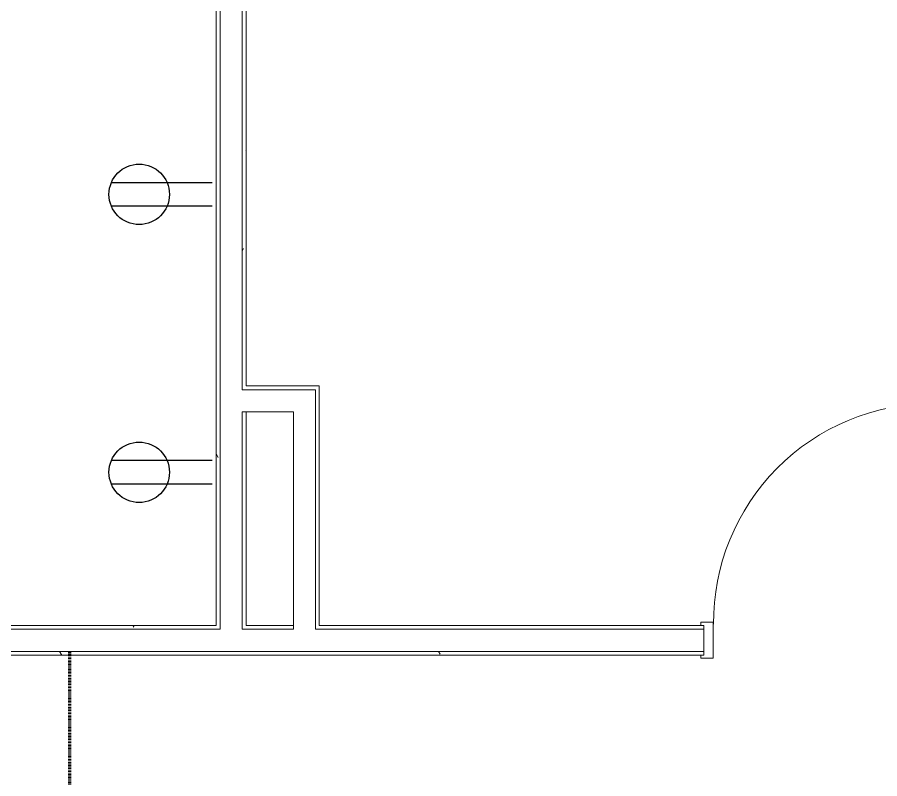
# Model space of a CAD drawing. Header units: inches. Extents: x 25273 to 28081, y 11840 to 13753.
# Drawn here: x 25674.8 to 25816, y 12383.7 to 12508.3 of the extents above; entities that cross this region are included whole.
import ezdxf

# ---------------------------------------------------------------- set-up
doc = ezdxf.new("R2010")
doc.units = ezdxf.units.IN
doc.header["$MEASUREMENT"] = 0
doc.linetypes.add('X1$0$Dash 1_8_', pattern=[0.25, 0.125, -0.125])
for name, color, linetype, lineweight in [('X1$0$A-ANNO-NOTE', 131, 'Continuous', 30), ('X1$0$A-DETL', 90, 'Continuous', 13), ('X1$0$A-DOOR', 31, 'Continuous', 13), ('X1$0$A-DOOR-FRAM', 31, 'Continuous', 20), ('X1$0$A-WALL', 113, 'Continuous', 13), ('X1$0$A-WALL-PATT', 111, 'Continuous', 13), ('X1$0$I-WALL', 2, 'Continuous', 13)]:
    doc.layers.add(name, color=color, linetype=linetype, lineweight=lineweight)
pattern_1 = [(0, (0, 0), (30.72, 7.68), [1.267, -21.773, 1.267, -21.773, -122.88]), (0, (0, 0), (30.72, 7.68), [-46.08, 1.267, -44.813, 1.267, -21.773, -53.76]), (0, (0, 0), (30.72, 7.68), [-115.2, 1.267, -14.093, 1.267, -37.133]), (120, (11.52, 3.84), (-22.011075, 22.7643004), [1.267, -21.773, 1.267, -21.773, -122.88]), (120, (11.52, 3.84), (-22.011075, 22.7643004), [-46.08, 1.267, -44.813, 1.267, -21.773, -53.76]), (120, (11.52, 3.84), (-22.011075, 22.7643004), [-115.2, 1.267, -14.093, 1.267, -37.133]), (240, (15.36, 19.2), (-8.708925, -30.4443004), [1.267, -21.773, 1.267, -21.773, -122.88]), (240, (15.36, 19.2), (-8.708925, -30.4443004), [-46.08, 1.267, -44.813, 1.267, -21.773, -53.76]), (240, (15.36, 19.2), (-8.708925, -30.4443004), [-115.2, 1.267, -14.093, 1.267, -37.133])]

# ---------------------------------------------------------------- blocks, each defined once
blk = doc.blocks.new('X1$0$Double Flush w-Skinny Lite - Int-N-LDMF-36_ x 84_-4914566-FIRST FLOOR POWER _ SIGNAL')
at = {"layer": 'X1$0$A-DOOR', "lineweight": 20}
for p, q in [((16.15625, 38.75), (16.15625, 2.9375)), ((17.90625, 38.75), (16.15625, 38.75)), ((17.90625, 2.9375), (17.90625, 38.75)), ((16.15625, 2.9375), (17.90625, 2.9375))]:
    blk.add_line(p, q, dxfattribs=at)
at = {"layer": 'X1$0$A-DOOR', "lineweight": 9}
blk.add_arc((17.90625, 2.9375), 35.8125, 90, 180.5, dxfattribs=at)
at = {"layer": 'X1$0$A-DOOR-FRAM'}
for p, q in [((-20, 2.9375), (-18, 2.9375)), ((-20, 2.9375), (-20, 2.4375)), ((-18, -2.9375), (-18, 2.9375)), ((18.000004, -2.9375), (18.000004, 2.9375)), ((18.000004, 2.9375), (20.000004, 2.9375)), ((20.000004, 2.9375), (20.000004, 2.4375)), ((-20, 2.4375), (-19.5, 2.4375)), ((-19.5, -2.4375), (-19.5, 2.4375)), ((19.500004, 2.4375), (20.000004, 2.4375)), ((19.500004, -2.4375), (19.500004, 2.4375)), ((-20, -2.4375), (-19.5, -2.4375)), ((-20, -2.9375), (-20, -2.4375)), ((19.500004, -2.4375), (20.000004, -2.4375)), ((20.000004, -2.9375), (20.000004, -2.4375)), ((-20, -2.9375), (-18, -2.9375)), ((18.000004, -2.9375), (20.000004, -2.9375))]:
    blk.add_line(p, q, dxfattribs=at)
blk = doc.blocks.new('X1')
at = {"layer": 'X1$0$A-WALL-PATT', "lineweight": 9}
h = blk.add_hatch(dxfattribs=at)
h.set_pattern_fill('FP1_1', color=256, style=0, pattern_type=2)
h.set_pattern_definition(pattern_1)
h.paths.add_polyline_path([(25712.26, 12403.92), (25712.26, 12404.54), (25711.63, 12404.54), (25711.63, 12403.92)], flags=0)
h.paths.add_polyline_path([(25711.63, 12408.17), (25712.26, 12408.17), (25712.26, 12443.73), (25711.63, 12443.73), (25711.63, 12437.53)], flags=0)
h.paths.add_polyline_path([(25711.63, 12447.36), (25712.26, 12447.36), (25712.26, 12553.11), (25711.63, 12553.11)], flags=0)
h.paths.add_polyline_path([(25712.26, 12577.11), (25712.26, 12587.11), (25711.63, 12587.11), (25711.63, 12577.11)], flags=0)
h.paths.add_polyline_path([(25711.63, 12627.11), (25712.26, 12627.11), (25712.26, 12639.98), (25711.63, 12639.98), (25711.63, 12629.69)], flags=0)
h.paths.add_polyline_path([(25711.63, 12679.98), (25712.26, 12679.98), (25712.26, 12689.98), (25711.63, 12689.98)], flags=0)
h.paths.add_polyline_path([(25712.26, 12713.98), (25712.26, 12823.42), (25711.63, 12823.42), (25711.63, 12713.98)], flags=0)
h = blk.add_hatch(dxfattribs=at)
h.set_pattern_fill('FP1_1', color=256, style=0, pattern_type=2)
h.set_pattern_definition(pattern_1)
h.paths.add_polyline_path([(25708.01, 12408.17), (25708.01, 12553.11), (25707.38, 12553.11), (25707.38, 12408.17)], flags=0)
h.paths.add_polyline_path([(25707.38, 12577.11), (25708.01, 12577.11), (25708.01, 12587.11), (25707.38, 12587.11)], flags=0)
h.paths.add_polyline_path([(25708.01, 12627.11), (25708.01, 12633.79), (25707.38, 12633.79), (25707.38, 12627.11)], flags=0)
h.paths.add_polyline_path([(25707.38, 12637.42), (25708.01, 12637.42), (25708.01, 12639.98), (25707.38, 12639.98), (25707.38, 12638.04)], flags=0)
h.paths.add_polyline_path([(25708.01, 12679.98), (25708.01, 12689.98), (25707.38, 12689.98), (25707.38, 12679.98)], flags=0)
h.paths.add_polyline_path([(25708.01, 12713.98), (25708.01, 12819.17), (25707.38, 12819.17), (25707.38, 12713.98)], flags=0)
h = blk.add_hatch(dxfattribs=at)
h.set_pattern_fill('FP1_1', color=256, style=0, pattern_type=2)
h.set_pattern_definition(pattern_1)
h.paths.add_polyline_path([(25723.63, 12408.79), (25724.26, 12408.79), (25724.26, 12447.36), (25723.63, 12447.36), (25723.63, 12408.8)], flags=0)
h = blk.add_hatch(dxfattribs=at)
h.set_pattern_fill('FP1_1', color=256, style=0, pattern_type=2)
h.set_pattern_definition(pattern_1)
h.paths.add_polyline_path([(25536.05, 12408.17), (25707.38, 12408.17), (25707.38, 12408.79), (25511.32, 12408.79), (25511.32, 12408.17)], flags=0)
h = blk.add_hatch(dxfattribs=at)
h.set_pattern_fill('FP1_1', color=256, style=0, pattern_type=2)
h.set_pattern_definition(pattern_1)
h.paths.add_polyline_path([(25711.63, 12403.92), (25711.63, 12404.54), (25511.32, 12404.54), (25511.32, 12403.92), (25711.54, 12403.92)], flags=0)
h = blk.add_hatch(dxfattribs=at)
h.set_pattern_fill('FP1_1', color=256, style=0, pattern_type=2)
h.set_pattern_definition(pattern_1)
h.paths.add_polyline_path([(25834.49, 12403.92), (25834.49, 12404.54), (25826.24, 12404.54), (25826.24, 12403.92), (25830.24, 12403.92)], flags=0)
h.paths.add_polyline_path([(25787.24, 12403.92), (25787.24, 12404.54), (25712.26, 12404.54), (25712.26, 12403.92), (25723.63, 12403.92)], flags=0)
at = {"layer": 'X1$0$A-ANNO-NOTE'}
for p, q in [((25706.73, 12481.26), (25690.2, 12481.26)), ((25706.73, 12477.43), (25690.2, 12477.43)), ((25706.73, 12435.76), (25690.2, 12435.76)), ((25706.73, 12431.93), (25690.2, 12431.93))]:
    blk.add_line(p, q, dxfattribs=at)
for centre in [(25694.77, 12479.35), (25694.77, 12433.85)]:
    blk.add_circle(centre, 4.95, dxfattribs=at)
at = {"layer": 'X1$0$A-DETL', "linetype": 'X1$0$Dash 1_8_', "lineweight": 70}
blk.add_line((25683.41, 12286.54), (25683.41, 12404.54), dxfattribs=at)
at = {"layer": 'X1$0$A-WALL'}
for p, q in [((25708.01, 12408.17), (25708.01, 12553.11)), ((25711.63, 12447.36), (25711.63, 12553.11)), ((25723.63, 12447.36), (25711.63, 12447.36)), ((25723.63, 12408.17), (25723.63, 12447.36)), ((25711.63, 12408.17), (25711.63, 12443.73)), ((25712.26, 12443.73), (25711.63, 12443.73)), ((25511.32, 12408.17), (25708.01, 12408.17)), ((25711.63, 12408.17), (25720.01, 12408.17)), ((25720.01, 12408.17), (25720.01, 12408.79)), ((25723.63, 12408.17), (25787.24, 12408.17)), ((25511.32, 12404.54), (25787.24, 12404.54))]:
    blk.add_line(p, q, dxfattribs=at)
at = {"layer": 'X1$0$I-WALL'}
for p, q in [((25707.38, 12553.11), (25707.38, 12408.79)), ((25712.26, 12447.98), (25712.26, 12553.11)), ((25724.26, 12447.98), (25712.26, 12447.98)), ((25724.26, 12408.79), (25724.26, 12447.98)), ((25712.26, 12408.79), (25712.26, 12443.73)), ((25712.26, 12443.73), (25720.01, 12443.73)), ((25720.01, 12443.73), (25720.01, 12408.79)), ((25707.38, 12408.79), (25511.32, 12408.79)), ((25720.01, 12408.79), (25712.26, 12408.79)), ((25787.24, 12408.79), (25724.26, 12408.79)), ((25787.24, 12403.92), (25787.24, 12408.79)), ((25511.32, 12403.92), (25787.24, 12403.92))]:
    blk.add_line(p, q, dxfattribs=at)
at = {"layer": 'X1$0$A-DOOR'}
blk.add_blockref('X1$0$Double Flush w-Skinny Lite - Int-N-LDMF-36_ x 84_-4914566-FIRST FLOOR POWER _ SIGNAL', (25806.74, 12406.36), dxfattribs=at)

msp = doc.modelspace()

# ---------------------------------------------------------------- block references
at = {"lineweight": 5}
msp.add_blockref('X1', (0, 0), dxfattribs=at)

doc.saveas('drawing.dxf')
